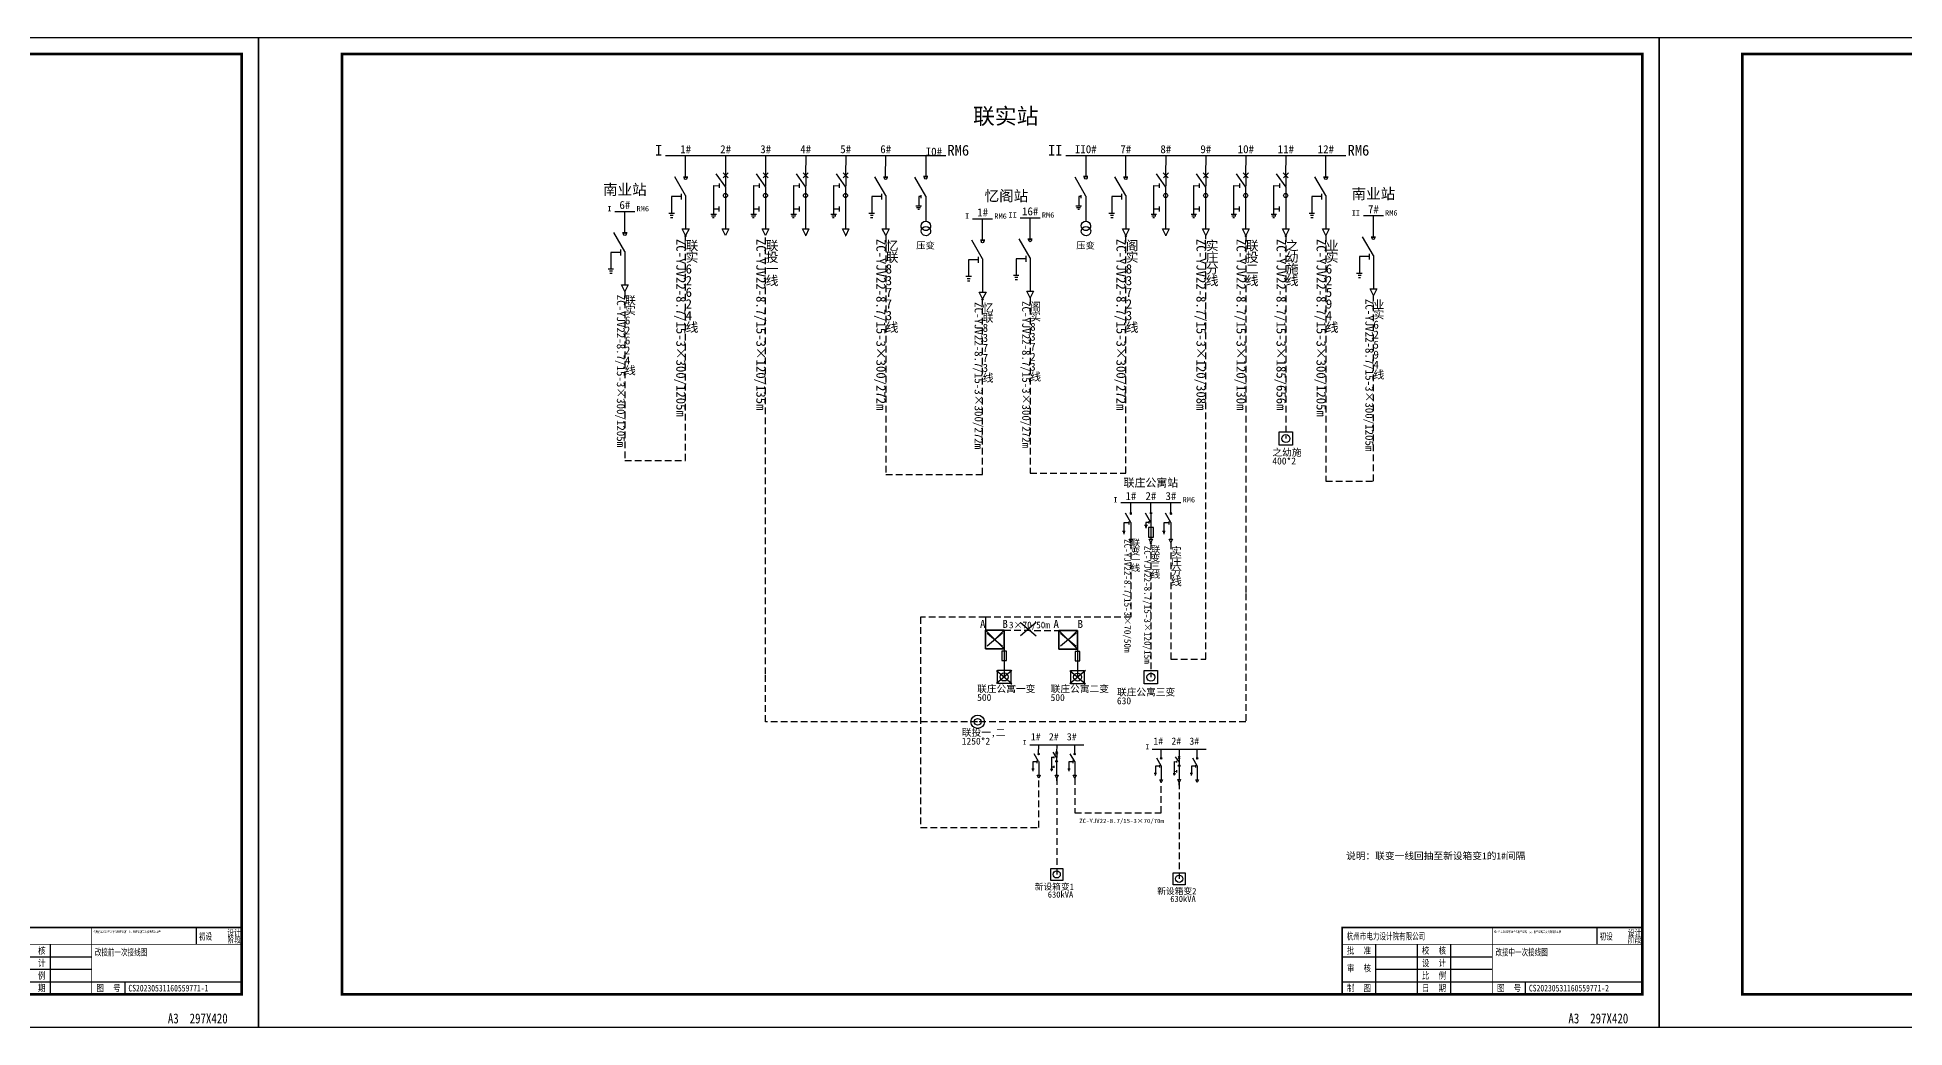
# Model space of a CAD drawing. Extents: x 1225 to 6895, y 909 to 1228.
# Drawn here: x 1999 to 2559, y 931 to 1228 of the extents above; entities that cross this region are included whole.
import ezdxf
from ezdxf.enums import TextEntityAlignment as Align

# ---------------------------------------------------------------- set-up
doc = ezdxf.new("R2010")
doc.units = 0
doc.linetypes.add('CUSTOM001', pattern=[3, 2, -1])
doc.layers.get('0').update_dxf_attribs({"linetype": 'CONTINUOUS'})
for name, color, linetype in [('19', 19, 'CONTINUOUS'), ('255', 255, 'CONTINUOUS'), ('7', 7, 'CONTINUOUS'), ('_____1', 7, 'CONTINUOUS'), ('GESOFTDRAWFRAMETITLELAYER', 3, 'CONTINUOUS'), ('OUT-TITLE', 2, 'CONTINUOUS'), ('PUB_TITLE', 252, 'CONTINUOUS')]:
    doc.layers.add(name, color=color, linetype=linetype)
doc.styles.add('___1', font='simfang.ttf', dxfattribs={"width": 0.8})
doc.styles.get("Standard").update_dxf_attribs({"font": ''})
doc.styles.get('STANDARD').set_extended_font_data('SimSun')

# ---------------------------------------------------------------- blocks, each defined once
blk = doc.blocks.new('A3-420X297_____DWG')
at = {"layer": 'OUT-TITLE', "color": 5}
blk.add_lwpolyline([(0, 0), (0, 297), (420, 297), (420, 0)], close=True, dxfattribs=at)
at = {"layer": 'PUB_TITLE', "color": 4, "const_width": 0.8}
blk.add_lwpolyline([(25, 10), (25, 292), (415, 292), (415, 10)], close=True, dxfattribs=at)
at = {"layer": '_____1', "color": 1, "style": '___1', "width": 0.8}
blk.add_text('A3  297X420', height=3, dxfattribs=at).set_placement((392.82, 1.27))
blk = doc.blocks.new('____')
at = {"layer": 'GESOFTDRAWFRAMETITLELAYER', "color": 4}
for p, q in [((76.34, 20), (76.34, 15)), ((90, 0), (90, 20)), ((0, 11.25), (45, 11.25)), ((10, 15), (10, 0)), ((22.5, 15), (22.5, 0)), ((32.5, 15), (32.5, 0)), ((10, 7.5), (45, 7.5)), ((0, 3.75), (90, 3.75)), ((0, 0), (90, 0)), ((55, 0), (55, 3.75))]:
    blk.add_line(p, q, dxfattribs=at)
at = {"layer": 'GESOFTDRAWFRAMETITLELAYER', "const_width": 0.5}
blk.add_lwpolyline([(0, 0), (0, 20), (90, 20)], dxfattribs=at)
at = {"layer": 'GESOFTDRAWFRAMETITLELAYER', "color": 4, "const_width": 0.2}
for points in [[(45, 20), (45, 0)], [(0, 15), (90, 15)]]:
    blk.add_lwpolyline(points, dxfattribs=at)
at = {"width": 0.7, "flags": 1}
for tag, p in [('设计单位', (1.36, 16.41)), ('设计阶段', (77.18, 16.35)), ('比例', (33, 4.6)), ('日期', (33, 0.85)), ('图号', (55.99, 0.85))]:
    blk.add_attdef(tag, p, '', height=2, dxfattribs=at)
for tag, p in [('工程名称_001', (45.47, 19.23)), ('图纸名称_001', (46.15, 13.98))]:
    blk.add_attdef(tag, text='', height=2, dxfattribs=at).set_placement(p, align=Align.TOP_LEFT)
at = {"flags": 1}
for tag, p in [('审批', (11.15, 11.92)), ('校核', (33.11, 11.91)), ('审核', (11.08, 8.1))]:
    blk.add_attdef(tag, p, '', height=2.5, dxfattribs=at)
at = {"layer": 'GESOFTDRAWFRAMETITLELAYER', "color": 3, "width": 0.8}
for s, height, oblique, p in [('设计', 1.8, 1, (87.65, 18.49)), ('阶段', 1.8, 1, (87.69, 16.34)), ('批', 2, 0.8, (2.5, 13.12)), ('准', 2, 0.8, (7.5, 13.12)), ('校', 2, 0.8, (25, 13.12)), ('核', 2, 1, (30, 13.12)), ('审', 2, 0.8, (2.5, 7.85)), ('核', 2, 0.8, (7.5, 7.85)), ('设', 2, 0.8, (25, 9.38)), ('比', 2, 0.8, (25, 5.62)), ('例', 2, 0.8, (30, 5.62)), ('计', 2, 0.8, (30, 9.38)), ('制', 2, 0.8, (2.5, 1.88)), ('图', 2, 0.8, (7.5, 1.88)), ('日', 2, 0.8, (25, 1.88)), ('期', 2, 0.8, (30, 1.88)), ('图', 2, 1, (47.5, 1.88)), ('号', 2, 1, (52.5, 1.88))]:
    blk.add_text(s, height=height, dxfattribs=dict(at, oblique=oblique)).set_placement(p, align=Align.MIDDLE_CENTER)
blk = doc.blocks.new('69C2255E750D4A65B717BA2928')
for name, p in [('A3-420X297_____DWG', (0, -297)), ('____', (325, -287))]:
    blk.add_blockref(name, p)
at = {"width": 0.7}
for tag, p in [('设计单位', (326.36, -270.59)), ('设计阶段', (402.18, -270.65)), ('比例', (358, -282.4)), ('日期', (358, -286.15)), ('图号', (380.99, -286.15))]:
    blk.add_attdef(tag, p, '', height=2, dxfattribs=at)
for tag, p in [('工程名称_001', (370.47, -267.77)), ('图纸名称_001', (371.15, -273.02))]:
    blk.add_attdef(tag, text='', height=2, dxfattribs=at).set_placement(p, align=Align.TOP_LEFT)
for tag, p in [('审批', (336.15, -275.08)), ('校核', (358.11, -275.09)), ('审核', (336.08, -278.9))]:
    blk.add_attdef(tag, p, '', height=2.5)
blk = doc.blocks.new('146A2A87318F4CE1AAF3E16B24')
for name, p in [('A3-420X297_____DWG', (0, -297)), ('____', (325, -287))]:
    blk.add_blockref(name, p)
at = {"width": 0.7}
for tag, p in [('设计单位', (326.36, -270.59)), ('设计阶段', (402.18, -270.65)), ('比例', (358, -282.4)), ('日期', (358, -286.15)), ('图号', (380.99, -286.15))]:
    blk.add_attdef(tag, p, '', height=2, dxfattribs=at)
for tag, p in [('工程名称_001', (370.47, -267.77)), ('图纸名称_001', (371.15, -273.02))]:
    blk.add_attdef(tag, text='', height=2, dxfattribs=at).set_placement(p, align=Align.TOP_LEFT)
for tag, p in [('审批', (336.15, -275.08)), ('校核', (358.11, -275.09)), ('审核', (336.08, -278.9))]:
    blk.add_attdef(tag, p, '', height=2.5)
blk = doc.blocks.new('EE53AD81A6FA4DA8932F9A3039')
for name, p in [('A3-420X297_____DWG', (0, -297)), ('____', (325, -287))]:
    blk.add_blockref(name, p)
at = {"width": 0.7}
for tag, p in [('设计单位', (326.36, -270.59)), ('设计阶段', (402.18, -270.65)), ('比例', (358, -282.4)), ('日期', (358, -286.15)), ('图号', (380.99, -286.15))]:
    blk.add_attdef(tag, p, '', height=2, dxfattribs=at)
for tag, p in [('工程名称_001', (370.47, -267.77)), ('图纸名称_001', (371.15, -273.02))]:
    blk.add_attdef(tag, text='', height=2, dxfattribs=at).set_placement(p, align=Align.TOP_LEFT)
for tag, p in [('审批', (336.15, -275.08)), ('校核', (358.11, -275.09)), ('审核', (336.08, -278.9))]:
    blk.add_attdef(tag, p, '', height=2.5)
blk = doc.blocks.new('XTT_HV_SWITCH_CABINET_L_30')
at = {"color": 0, "linetype": 'BYBLOCK'}
for p, q in [((0, 6000), (-33, 3049)), ((-1448, 3288), (-29, 1288)), ((0, 3000), (0, 1403)), ((-1842, 1497), (-990, 1475)), ((-1842, 1497), (-1842, -2792)), ((-29, 1288), (-29, -5000)), ((-2222, -2792), (-1382, -2792)), ((-1852, -1995), (-1000, -2000)), ((-1000, -1626), (-1000, -2365)), ((-1957, -3264), (-1717, -3264))]:
    blk.add_line(p, q, dxfattribs=at)
for points in [[(-388, 3404), (-33, 3049), (364, 2653)], [(-370, 2668), (-11, 3027), (383, 3421)], [(-977, 1826), (-977, 1485), (-977, 1156)], [(-2102, -3032), (-1582, -3032), (-1502, -3032), (-1582, -3032)]]:
    blk.add_lwpolyline(points, dxfattribs=at)
blk.add_lwpolyline([(-500, -5000), (487, -5000), (0, -6000), (-500, -5000)], close=True, dxfattribs=at)
blk.add_circle((-32, 12), 310, dxfattribs=at)
blk = doc.blocks.new('XTT_HV_CABLE_JOINT_LOCATIO')
at = {"color": 0, "linetype": 'BYBLOCK'}
blk.add_lwpolyline([(0, 2400), (-2560, -2600), (2920, -2600), (0, 2400)], close=True, dxfattribs=at)
blk = doc.blocks.new('XTT_HV_SWITCH_CABINET_L_26')
at = {"color": 0, "linetype": 'BYBLOCK'}
for p, q in [((-9, 2780), (0, 6000)), ((-6, -5), (-1636, 2808)), ((-653, 289), (-653, -600)), ((0, 0), (0, -5000)), ((-2528, -2622), (-1688, -2616)), ((-2302, -2931), (-1859, -2931)), ((-2256, -3281), (-1919, -3281))]:
    blk.add_line(p, q, dxfattribs=at)
for points in [[(-336, 2781), (318, 2779), (-336, 2781)], [(-507, -5000), (509, -5000), (0, -6000), (-507, -5000)]]:
    blk.add_lwpolyline(points, close=True, dxfattribs=at)
blk.add_lwpolyline([(-653, -156), (-2105, -155), (-2105, -2520)], dxfattribs=at)
at = {"color": 0}
blk.add_circle((-9, 2590), 189, dxfattribs=at)
blk = doc.blocks.new('XTT_HV_SWITCH_CABINET_L_16')
at = {"color": 0, "linetype": 'BYBLOCK'}
for p, q in [((-9, 2780), (0, 6000)), ((-6, -5), (-1636, 2808)), ((-653, 289), (-653, -600)), ((0, 0), (0, -5000)), ((-2528, -2622), (-1688, -2616)), ((-2302, -2931), (-1859, -2931)), ((-2256, -3281), (-1919, -3281))]:
    blk.add_line(p, q, dxfattribs=at)
for points in [[(-336, 2781), (318, 2779), (-336, 2781)], [(-507, -5000), (509, -5000), (0, -6000), (-507, -5000)]]:
    blk.add_lwpolyline(points, close=True, dxfattribs=at)
blk.add_lwpolyline([(-653, -156), (-2105, -155), (-2105, -2520)], dxfattribs=at)
at = {"color": 0}
blk.add_circle((-9, 2590), 189, dxfattribs=at)
blk = doc.blocks.new('XTT_HV_SWITCH_CABINET_L_23')
at = {"color": 0, "linetype": 'BYBLOCK'}
for p, q in [((-9, 2780), (0, 6000)), ((-6, -5), (-1636, 2808)), ((-618, 380), (-618, -324)), ((0, 2817), (0, 0)), ((0, 0), (0, -5000)), ((-1884, -778), (-1043, -778)), ((-1693, -1199), (-1232, -1199)), ((-1597, -1524), (-1310, -1524))]:
    blk.add_line(p, q, dxfattribs=at)
blk.add_lwpolyline([(-677, 0), (-1476, 0), (-1476, -778)], dxfattribs=at)
for points in [[(-312, 2801), (342, 2806), (-312, 2801)], [(-711, -1561), (-711, -4438), (728, -4438), (728, -1561), (-711, -1561)], [(-507, -5000), (509, -5000), (0, -6000), (-507, -5000)]]:
    blk.add_lwpolyline(points, close=True, dxfattribs=at)
blk = doc.blocks.new('XTT_TRANS_SET_LOCATION_17')
at = {"color": 0, "linetype": 'BYBLOCK'}
for radius in [100000, 50000]:
    blk.add_circle((0, 0), radius, dxfattribs=at)
blk = doc.blocks.new('XTT_HV_CABLE_JOINT_LOCATI0')
at = {"color": 0, "linetype": 'BYBLOCK'}
blk.add_lwpolyline([(-200000, 0), (200000, 0), (0, -300000), (-200000, 0)], close=True, dxfattribs=at)
blk = doc.blocks.new('XTT_SWITCH_QUAD_PIN_LOCATI')
at = {"color": 0, "linetype": 'BYBLOCK'}
for p, q in [((-400000, 400000), (400000, -400000)), ((0, 0), (400000, 400000)), ((400000, -400000), (400000, -1100000))]:
    blk.add_line(p, q, dxfattribs=at)
for points in [[(-400000, 400000), (400000, 400000), (400000, -400000), (-400000, -400000), (-400000, 400000)], [(-400000, 400000), (-400000, -400000), (400000, -400000), (400000, 400000), (-400000, 400000)], [(500000, -500000), (400000, -500000), (300000, -500000), (300000, -900000), (500000, -900000), (500000, -500000)]]:
    blk.add_lwpolyline(points, close=True, dxfattribs=at)
blk = doc.blocks.new('XTT_SWITCH_QUAD_P_P2_LOCAT')
at = {"color": 0, "linetype": 'BYBLOCK'}
blk.add_lwpolyline([(0, 1000), (1000, 0), (0, -1000), (-1000, 0), (0, 1000)], close=True, dxfattribs=at)
blk = doc.blocks.new('XTT_TRANS_SET_LOCATION_16')
at = {"color": 0, "linetype": 'BYBLOCK'}
blk.add_lwpolyline([(-100000, 100000), (100000, 100000), (100000, -100000), (-100000, -100000), (-100000, 100000)], close=True, dxfattribs=at)
blk.add_circle((0, 0), 60000, dxfattribs=at)
blk = doc.blocks.new('XTT_SWITCH_QUAD_P_P1_LOCAT')
at = {"color": 0, "linetype": 'BYBLOCK'}
blk.add_lwpolyline([(0, 1000), (1000, 0), (0, -1000), (-1000, 0), (0, 1000)], close=True, dxfattribs=at)
blk = doc.blocks.new('XTT_HV_CABLE_JOINT_LOCATI1')
at = {"color": 0, "linetype": 'BYBLOCK'}
blk.add_lwpolyline([(-200000, 0), (200000, 0), (0, -300000), (-200000, 0)], close=True, dxfattribs=at)
blk = doc.blocks.new('XTT_TRANS_SET_LOCATION_15')
at = {"color": 0, "linetype": 'BYBLOCK'}
blk.add_lwpolyline([(-100000, 100000), (100000, 100000), (100000, -100000), (-100000, -100000), (-100000, 100000)], close=True, dxfattribs=at)
blk.add_circle((0, 0), 60000, dxfattribs=at)
blk = doc.blocks.new('XTT_HV_SWITCH_CABINET_L_15')
at = {"color": 0, "linetype": 'BYBLOCK'}
for p, q in [((0, 6000), (0, 2857)), ((-3, -75), (-1616, 2748)), ((-696, -375), (-697, 65)), ((-1494, -1537), (-654, -1535)), ((-1173, -2016), (-933, -2016)), ((-2, -61), (5, -3861))]:
    blk.add_line(p, q, dxfattribs=at)
blk.add_lwpolyline([(-327, 2859), (327, 2857), (-327, 2859)], close=True, dxfattribs=at)
for points in [[(-1374, -1776), (-854, -1775), (-774, -1775), (-854, -1775)], [(-697, -135), (-1057, -136), (-1054, -1458)]]:
    blk.add_lwpolyline(points, dxfattribs=at)
for points in [[(714, -4533, -1), (-686, -4552, -1), (714, -4533)], [(732, -5308, -1), (-668, -5327, -1), (732, -5308)]]:
    blk.add_lwpolyline(points, format="xyb", close=True, dxfattribs=at)
at = {"color": 0}
blk.add_circle((0, 2668), 189, dxfattribs=at)
at = {"color": 0, "linetype": 'BYBLOCK'}
blk.add_text('压变', height=1000, dxfattribs=at).set_placement((-1432, -7970))

msp = doc.modelspace()

# ---------------------------------------------------------------- linework, layer by layer
at = {"color": 1}
for p, q in [((2283.56, 1048.882), (2288.232, 1044.907)), ((2288.232, 1048.882), (2283.56, 1044.907)), ((2293.586, 1052.01), (2298.258, 1048.035)), ((2298.258, 1052.01), (2293.586, 1048.035)), ((2305.592, 1048.862), (2310.264, 1044.887)), ((2310.264, 1048.862), (2305.592, 1044.887)), ((2286.36, 1037.682), (2291.032, 1033.707)), ((2291.032, 1037.682), (2286.36, 1033.707)), ((2308.392, 1037.662), (2313.064, 1033.687)), ((2313.064, 1037.662), (2308.392, 1033.687))]:
    msp.add_line(p, q, dxfattribs=at)
msp.add_lwpolyline([(2283.096, 1053.597), (2283.096, 1049.695)])
at = {"layer": '7', "color": 0, "linetype": 'CUSTOM001'}
msp.add_line((2288.696, 1049.695), (2305.128, 1049.675), dxfattribs=at)
at = {"layer": '7', "color": 0}
for p, q in [((2288.696, 1044.095), (2288.696, 1035.695)), ((2310.728, 1044.075), (2310.728, 1035.675))]:
    msp.add_line(p, q, dxfattribs=at)
for points in [[(2187.183, 1192.065), (2193.183, 1192.065), (2193.183, 1192.065), (2205.183, 1192.065), (2205.183, 1192.065), (2217.183, 1192.065), (2217.183, 1192.065), (2229.183, 1192.065), (2229.183, 1192.065), (2241.183, 1192.065), (2241.183, 1192.065), (2253.183, 1192.065), (2253.183, 1192.065), (2265.183, 1192.065), (2265.183, 1192.065), (2271.183, 1192.065)], [(2307.183, 1192.065), (2313.183, 1192.065), (2313.183, 1192.065), (2325.183, 1192.065), (2325.183, 1192.065), (2337.183, 1192.065), (2337.183, 1192.065), (2349.183, 1192.065), (2349.183, 1192.065), (2361.183, 1192.065), (2361.183, 1192.065), (2373.183, 1192.065), (2373.183, 1192.065), (2385.183, 1192.065), (2385.183, 1192.065), (2391.183, 1192.065)], [(2171.964, 1175.332), (2174.964, 1175.332), (2174.964, 1175.332), (2177.964, 1175.332)], [(2279.248, 1173.105), (2282.248, 1173.105), (2282.248, 1173.105), (2285.248, 1173.105)], [(2293.512, 1173.437), (2296.512, 1173.437), (2296.512, 1173.437), (2299.512, 1173.437)], [(2396.433, 1174.065), (2399.433, 1174.065), (2399.433, 1174.065), (2402.433, 1174.065)], [(2323.713, 1088.037), (2326.713, 1088.037), (2326.713, 1088.037), (2332.713, 1088.037), (2332.713, 1088.037), (2338.713, 1088.037), (2338.713, 1088.037), (2341.713, 1088.037)]]:
    msp.add_lwpolyline(points, dxfattribs=at)
at = {"layer": '7', "color": 0, "linetype": 'CUSTOM001'}
for points in [[(2174.964, 1151.332), (2174.964, 1151.322), (2174.964, 1151.322), (2174.964, 1100.598), (2193.183, 1100.598), (2193.183, 1168.055), (2193.183, 1168.055), (2193.183, 1168.065)], [(2280.759, 1022.251), (2217.183, 1022.251), (2217.183, 1036.543), (2217.183, 1168.055), (2217.183, 1168.055), (2217.183, 1168.065)], [(2253.183, 1168.065), (2253.183, 1168.055), (2253.183, 1168.055), (2253.183, 1096.408), (2282.248, 1096.408), (2282.248, 1149.095), (2282.248, 1149.095), (2282.248, 1149.105)], [(2361.183, 1168.065), (2361.183, 1168.055), (2361.183, 1168.055), (2361.183, 1060.684), (2361.183, 1036.543), (2361.183, 1022.251), (2280.759, 1022.251)], [(2296.512, 1149.437), (2296.512, 1149.427), (2296.512, 1149.427), (2296.512, 1096.841), (2325.183, 1096.841), (2325.183, 1168.055), (2325.183, 1168.055), (2325.183, 1168.065)], [(2338.713, 1076.037), (2338.713, 1076.027), (2338.713, 1076.027), (2338.713, 1041.037), (2349.183, 1041.037), (2349.183, 1168.055), (2349.183, 1168.055), (2349.183, 1168.065)], [(2373.183, 1168.065), (2373.183, 1168.055), (2373.183, 1168.055), (2373.183, 1107.182)], [(2385.183, 1168.065), (2385.183, 1168.055), (2385.183, 1168.055), (2385.183, 1094.372), (2399.433, 1094.372), (2399.433, 1150.055), (2399.433, 1150.055), (2399.433, 1150.065)], [(2326.713, 1076.037), (2326.713, 1076.027), (2326.713, 1076.027), (2326.713, 1053.597), (2283.096, 1053.597), (2283.096, 1053.597)], [(2332.713, 1076.037), (2332.713, 1076.027), (2332.713, 1076.027), (2332.713, 1035.638)]]:
    msp.add_lwpolyline(points, dxfattribs=at)
at = {"layer": '7', "color": 6, "linetype": 'CUSTOM001'}
msp.add_lwpolyline([(2283.096, 1053.597), (2263.599, 1053.597), (2263.599, 990.603), (2299.056, 990.603), (2299.056, 990.603), (2299.056, 1005.383)], dxfattribs=at)
at = {"layer": '7', "color": 1}
for points in [[(2296.356, 1015.346), (2299.056, 1015.346), (2299.056, 1015.346), (2304.456, 1015.346), (2304.456, 1015.346), (2309.856, 1015.346), (2309.856, 1015.346), (2312.556, 1015.346)], [(2333.099, 1014.031), (2335.799, 1014.031), (2335.799, 1014.031), (2341.199, 1014.031), (2341.199, 1014.031), (2346.599, 1014.031), (2346.599, 1014.031), (2349.299, 1014.031)]]:
    msp.add_lwpolyline(points, dxfattribs=at)
at = {"layer": '7', "color": 1, "linetype": 'CUSTOM001'}
for points in [[(2304.456, 1004.546), (2304.456, 1005.383), (2304.456, 1005.383), (2304.456, 976.493)], [(2309.856, 1005.383), (2309.856, 994.97), (2335.799, 994.97), (2335.799, 994.97), (2335.799, 1004.068)], [(2341.199, 1003.231), (2341.199, 1004.068), (2341.199, 1004.068), (2341.199, 975.178)]]:
    msp.add_lwpolyline(points, dxfattribs=at)

# ---------------------------------------------------------------- block references
ref = msp.add_blockref('69C2255E750D4A65B717BA2928', (1645.084, 1227.526))
ref.add_attrib('图纸名称_001', '改接前一次接线图', (2016.027, 952.147), dxfattribs={"height": 2, "width": 0.7})
ref.add_attrib('图号', 'CS20230531160559771-1', (2026.074, 941.377), dxfattribs={"height": 2, "width": 0.7})
ref.add_attrib('设计单位', '杭州市电力设计院有限公司', (1971.447, 956.94), dxfattribs={"height": 2, "width": 0.7})
ref.add_attrib('设计阶段', '初设', (2047.267, 956.876), dxfattribs={"height": 2, "width": 0.7})
ref.add_attrib('工程名称_001', '杭州滨江2023年10千伏联庄公寓一变、联庄公寓二变设备改造工程', (2015.52, 958.929), dxfattribs={"height": 0.7, "width": 0.7})
ref = msp.add_blockref('146A2A87318F4CE1AAF3E16B24', (2065.084, 1227.526))
ref.add_attrib('图纸名称_001', '改接中一次接线图', (2436.027, 952.147), dxfattribs={"height": 2, "width": 0.7})
ref.add_attrib('图号', 'CS20230531160559771-2', (2446.074, 941.377), dxfattribs={"height": 2, "width": 0.7})
ref.add_attrib('设计单位', '杭州市电力设计院有限公司', (2391.447, 956.94), dxfattribs={"height": 2, "width": 0.7})
ref.add_attrib('设计阶段', '初设', (2467.267, 956.876), dxfattribs={"height": 2, "width": 0.7})
ref.add_attrib('工程名称_001', '杭州滨江2023年10千伏联庄公寓一变、联庄公寓二变设备改造工程', (2435.52, 958.929), dxfattribs={"height": 0.7, "width": 0.7})
ref = msp.add_blockref('EE53AD81A6FA4DA8932F9A3039', (2485.084, 1227.526))
ref.add_attrib('图纸名称_001', '改接后一次接线图', (2856.027, 952.147), dxfattribs={"height": 2, "width": 0.7})
ref.add_attrib('图号', 'CS20230531160559771-3', (2866.074, 941.377), dxfattribs={"height": 2, "width": 0.7})
ref.add_attrib('设计单位', '杭州市电力设计院有限公司', (2811.447, 956.94), dxfattribs={"height": 2, "width": 0.7})
ref.add_attrib('设计阶段', '初设', (2887.267, 956.876), dxfattribs={"height": 2, "width": 0.7})
ref.add_attrib('工程名称_001', '杭州滨江2023年10千伏联庄公寓一变、联庄公寓二变设备改造工程', (2855.52, 958.929), dxfattribs={"height": 0.7, "width": 0.7})
at = {"layer": '255', "color": 0}
for name, p, xscale, yscale in [('XTT_HV_SWITCH_CABINET_L_16', (2193.183, 1180.065), 0.002, 0.002), ('XTT_HV_SWITCH_CABINET_L_16', (2253.183, 1180.065), 0.002, 0.002), ('XTT_HV_SWITCH_CABINET_L_15', (2265.183, 1180.065), 0.002, 0.002), ('XTT_HV_SWITCH_CABINET_L_15', (2313.183, 1180.065), 0.002, 0.002), ('XTT_HV_SWITCH_CABINET_L_16', (2325.183, 1180.065), 0.002, 0.002), ('XTT_HV_SWITCH_CABINET_L_16', (2385.183, 1180.065), 0.002, 0.002), ('XTT_HV_SWITCH_CABINET_L_16', (2174.964, 1163.332), 0.002, 0.002), ('XTT_HV_SWITCH_CABINET_L_16', (2282.248, 1161.105), 0.002, 0.002), ('XTT_HV_SWITCH_CABINET_L_16', (2296.512, 1161.437), 0.002, 0.002), ('XTT_HV_SWITCH_CABINET_L_16', (2399.433, 1162.065), 0.002, 0.002), ('XTT_HV_SWITCH_CABINET_L_26', (2326.713, 1082.037), 0.001, 0.001), ('XTT_HV_SWITCH_CABINET_L_23', (2332.713, 1082.037), 0.001, 0.001), ('XTT_HV_SWITCH_CABINET_L_26', (2338.713, 1082.037), 0.001, 0.001)]:
    msp.add_blockref(name, p, dxfattribs=dict(at, xscale=xscale, yscale=yscale))
at = {"layer": '255', "color": 1, "xscale": 0.0008302694417296, "yscale": 0.0008302694417296, "zscale": 0.8302694400000002}
for p in [(2299.056, 1010.365), (2309.856, 1010.365), (2335.799, 1009.05), (2346.599, 1009.05)]:
    msp.add_blockref('XTT_HV_SWITCH_CABINET_L_26', p, dxfattribs=at)
at = {"layer": '7', "color": 0}
for name, p, xscale, yscale in [('XTT_HV_SWITCH_CABINET_L_30', (2205.183, 1180.065), 0.002, 0.002), ('XTT_HV_SWITCH_CABINET_L_30', (2217.183, 1180.065), 0.002, 0.002), ('XTT_HV_SWITCH_CABINET_L_30', (2229.183, 1180.065), 0.002, 0.002), ('XTT_HV_SWITCH_CABINET_L_30', (2241.183, 1180.065), 0.002, 0.002), ('XTT_HV_SWITCH_CABINET_L_30', (2337.183, 1180.065), 0.002, 0.002), ('XTT_HV_SWITCH_CABINET_L_30', (2349.183, 1180.065), 0.002, 0.002), ('XTT_HV_SWITCH_CABINET_L_30', (2361.183, 1180.065), 0.002, 0.002), ('XTT_HV_SWITCH_CABINET_L_30', (2373.183, 1180.065), 0.002, 0.002), ('XTT_HV_CABLE_JOINT_LOCATI0', (2193.183, 1168.055), 1e-06, 1e-06), ('XTT_HV_CABLE_JOINT_LOCATIO', (2241.183, 1168.055), 1e-05, 1e-05), ('XTT_HV_CABLE_JOINT_LOCATI0', (2325.183, 1168.055), 1e-06, 1e-06), ('XTT_HV_CABLE_JOINT_LOCATIO', (2337.183, 1168.055), 1e-05, 1e-05), ('XTT_HV_CABLE_JOINT_LOCATI0', (2361.183, 1168.055), 1e-06, 1e-06), ('XTT_HV_CABLE_JOINT_LOCATI0', (2373.183, 1168.055), 1e-06, 1e-06), ('XTT_HV_CABLE_JOINT_LOCATI0', (2282.248, 1149.095), 1e-06, 1e-06), ('XTT_TRANS_SET_LOCATION_15', (2373.183, 1107.182), 2e-05, 2e-05), ('XTT_HV_CABLE_JOINT_LOCATI1', (2332.713, 1076.027), 1e-06, 1e-06), ('XTT_SWITCH_QUAD_PIN_LOCATI', (2285.896, 1046.895), 7e-06, 7e-06), ('XTT_SWITCH_QUAD_P_P2_LOCAT', (2288.696, 1049.695), 1e-06, 1e-06), ('XTT_SWITCH_QUAD_P_P1_LOCAT', (2305.128, 1049.675), 1e-06, 1e-06), ('XTT_SWITCH_QUAD_PIN_LOCATI', (2307.928, 1046.875), 7e-06, 7e-06), ('XTT_SWITCH_QUAD_P_P2_LOCAT', (2310.728, 1049.675), 1e-06, 1e-06), ('XTT_TRANS_SET_LOCATION_16', (2288.696, 1035.695), 2e-05, 2e-05), ('XTT_TRANS_SET_LOCATION_16', (2310.728, 1035.675), 2e-05, 2e-05), ('XTT_TRANS_SET_LOCATION_16', (2332.713, 1035.638), 2e-05, 2e-05), ('XTT_TRANS_SET_LOCATION_17', (2280.759, 1022.251), 2e-05, 2e-05)]:
    msp.add_blockref(name, p, dxfattribs=dict(at, xscale=xscale, yscale=yscale))
at = {"layer": '7', "color": 0, "xscale": 1e-05, "yscale": 1e-05, "rotation": 269.999997}
msp.add_blockref('XTT_HV_CABLE_JOINT_LOCATIO', (2229.183, 1168.055), dxfattribs=at)
at = {"layer": '7', "color": 1}
for name, p, xscale, yscale, zscale in [('XTT_HV_SWITCH_CABINET_L_30', (2304.456, 1010.373), 0.0008316, 0.0008316, 0.4158000000000002), ('XTT_HV_SWITCH_CABINET_L_30', (2341.199, 1009.058), 0.0008316, 0.0008316, 0.4158000000000002), ('XTT_TRANS_SET_LOCATION_16', (2304.456, 976.493), 1.8e-05, 1.8e-05, 0.9), ('XTT_TRANS_SET_LOCATION_16', (2341.199, 975.178), 1.8e-05, 1.8e-05, 0.9)]:
    msp.add_blockref(name, p, dxfattribs=dict(at, xscale=xscale, yscale=yscale, zscale=zscale))

# ---------------------------------------------------------------- texts
at = {"layer": '19', "color": 0}
for s, height, p in [('联实站', 4.8, (2289.183, 1200.065)), ('1#', 2.4, (2193.183, 1192.065)), ('2#', 2.4, (2205.183, 1192.065)), ('3#', 2.4, (2217.183, 1192.065)), ('4#', 2.4, (2229.183, 1192.065)), ('5#', 2.4, (2241.183, 1192.065)), ('6#', 2.4, (2253.183, 1192.065)), ('II0#', 2.4, (2313.183, 1192.065)), ('7#', 2.4, (2325.183, 1192.065)), ('8#', 2.4, (2337.183, 1192.065)), ('9#', 2.4, (2349.183, 1192.065)), ('10#', 2.4, (2361.183, 1192.065)), ('11#', 2.4, (2373.183, 1192.065)), ('12#', 2.4, (2385.183, 1192.065)), ('南业站', 3.2, (2174.964, 1179.332)), ('忆阁站', 3.2, (2289.38, 1177.437)), ('南业站', 3.2, (2399.433, 1178.065)), ('6#', 2.4, (2174.964, 1175.332)), ('1#', 2.4, (2282.248, 1173.105)), ('16#', 2.4, (2296.512, 1173.437)), ('7#', 2.4, (2399.433, 1174.065)), ('联庄公寓站', 2.4, (2332.713, 1092.037)), ('联庄公寓站', 2.4, (2332.713, 1092.037)), ('联庄公寓站', 2.4, (2332.713, 1092.037)), ('联庄公寓站', 2.4, (2332.713, 1092.037)), ('联庄公寓站', 2.4, (2332.713, 1092.037)), ('1#', 2.4, (2326.713, 1088.037)), ('2#', 2.4, (2332.713, 1088.037)), ('3#', 2.4, (2338.713, 1088.037)), ('3×70/50m', 2, (2296.281, 1049.695))]:
    msp.add_text(s, height=height, dxfattribs=at).set_placement(p, align=Align.BOTTOM_CENTER)
msp.add_text('I0#', height=2.4, dxfattribs=at).set_placement((2265.183, 1192.065))
for s, height, p in [('ZC-YJV22-8.7/15-3×300/1205m', 2.8, (2193.183, 1167.065)), ('ZC-YJV22-8.7/15-3×120/135m', 2.8, (2217.183, 1167.065)), ('ZC-YJV22-8.7/15-3×300/272m', 2.8, (2253.183, 1167.065)), ('ZC-YJV22-8.7/15-3×300/272m', 2.8, (2325.183, 1167.065)), ('ZC-YJV22-8.7/15-3×120/308m', 2.8, (2349.183, 1167.065)), ('ZC-YJV22-8.7/15-3×120/130m', 2.8, (2361.183, 1167.065)), ('ZC-YJV22-8.7/15-3×185/656m', 2.8, (2373.183, 1167.065)), ('ZC-YJV22-8.7/15-3×300/1205m', 2.8, (2385.183, 1167.065)), ('ZC-YJV22-8.7/15-3×300/1205m', 2.4, (2174.964, 1150.332)), ('ZC-YJV22-8.7/15-3×300/272m', 2.4, (2282.248, 1148.105)), ('ZC-YJV22-8.7/15-3×300/272m', 2.4, (2296.512, 1148.437)), ('ZC-YJV22-8.7/15-3×300/1205m', 2.4, (2399.433, 1149.065)), ('ZC-YJV22-8.7/15-3×70/50m', 2, (2326.713, 1077.037)), ('ZC-YJV22-8.7/15-3×120/15m', 2, (2332.713, 1075.037))]:
    msp.add_text(s, height=height, rotation=270, dxfattribs=at).set_placement(p, align=Align.TOP_LEFT)
for s, height, p in [('联', 2.8, (2193.183, 1166.481)), ('联', 2.8, (2217.183, 1166.481)), ('忆', 2.8, (2253.183, 1166.481)), ('阁', 2.8, (2325.183, 1166.481)), ('实', 2.8, (2349.183, 1166.481)), ('联', 2.8, (2361.183, 1166.481)), ('之', 2.8, (2373.183, 1166.481)), ('业', 2.8, (2385.183, 1166.481)), ('6', 2.8, (2193.183, 1159.481)), ('实', 2.8, (2193.183, 1162.981)), ('投', 2.8, (2217.183, 1162.981)), ('联', 2.8, (2253.183, 1162.981)), ('8', 2.8, (2253.183, 1159.481)), ('8', 2.8, (2325.183, 1159.481)), ('实', 2.8, (2325.183, 1162.981)), ('庄', 2.8, (2349.183, 1162.981)), ('分', 2.8, (2349.183, 1159.481)), ('投', 2.8, (2361.183, 1162.981)), ('二', 2.8, (2361.183, 1159.481)), ('施', 2.8, (2373.183, 1159.481)), ('幼', 2.8, (2373.183, 1162.981)), ('6', 2.8, (2385.183, 1159.481)), ('实', 2.8, (2385.183, 1162.981)), ('2', 2.8, (2193.183, 1155.981)), ('一', 2.8, (2217.183, 1159.481)), ('线', 2.8, (2217.183, 1155.981)), ('3', 2.8, (2253.183, 1155.981)), ('3', 2.8, (2325.183, 1155.981)), ('线', 2.8, (2349.183, 1155.981)), ('线', 2.8, (2361.183, 1155.981)), ('线', 2.8, (2373.183, 1155.981)), ('2', 2.8, (2385.183, 1155.981)), ('联', 2.4, (2174.964, 1149.832)), ('2', 2.8, (2193.183, 1148.981)), ('6', 2.8, (2193.183, 1152.481)), ('7', 2.8, (2253.183, 1152.481)), ('7', 2.8, (2253.183, 1148.981)), ('忆', 2.4, (2282.248, 1147.605)), ('阁', 2.4, (2296.512, 1147.937)), ('2', 2.8, (2325.183, 1148.981)), ('7', 2.8, (2325.183, 1152.481)), ('5', 2.8, (2385.183, 1152.481)), ('9', 2.8, (2385.183, 1148.981)), ('业', 2.4, (2399.433, 1148.565)), ('6', 2.4, (2174.964, 1143.832)), ('实', 2.4, (2174.964, 1146.832)), ('4', 2.8, (2193.183, 1145.481)), ('线', 2.8, (2193.183, 1141.981)), ('3', 2.8, (2253.183, 1145.481)), ('线', 2.8, (2253.183, 1141.981)), ('联', 2.4, (2282.248, 1144.605)), ('实', 2.4, (2296.512, 1144.937)), ('3', 2.8, (2325.183, 1145.481)), ('线', 2.8, (2325.183, 1141.981)), ('4', 2.8, (2385.183, 1145.481)), ('线', 2.8, (2385.183, 1141.981)), ('6', 2.4, (2399.433, 1142.565)), ('实', 2.4, (2399.433, 1145.565)), ('2', 2.4, (2174.964, 1140.832)), ('6', 2.4, (2174.964, 1137.832)), ('3', 2.4, (2282.248, 1138.605)), ('8', 2.4, (2282.248, 1141.605)), ('3', 2.4, (2296.512, 1138.937)), ('8', 2.4, (2296.512, 1141.937)), ('2', 2.4, (2399.433, 1139.565)), ('4', 2.4, (2174.964, 1131.832)), ('2', 2.4, (2174.964, 1134.832)), ('7', 2.4, (2282.248, 1135.605)), ('7', 2.4, (2282.248, 1132.605)), ('2', 2.4, (2296.512, 1132.937)), ('7', 2.4, (2296.512, 1135.937)), ('5', 2.4, (2399.433, 1136.565)), ('9', 2.4, (2399.433, 1133.565)), ('线', 2.4, (2174.964, 1128.832)), ('3', 2.4, (2282.248, 1129.605)), ('线', 2.4, (2282.248, 1126.605)), ('3', 2.4, (2296.512, 1129.937)), ('线', 2.4, (2296.512, 1126.937)), ('4', 2.4, (2399.433, 1130.565)), ('线', 2.4, (2399.433, 1127.565)), ('之幼施', 2.08, (2369.138, 1104.102)), ('400*2', 2.08, (2369.138, 1101.502)), ('联', 2, (2326.713, 1076.898)), ('一', 2, (2326.713, 1071.898)), ('线', 2, (2326.713, 1069.398)), ('变', 2, (2326.713, 1074.398)), ('联', 2, (2332.713, 1074.898)), ('变', 2, (2332.713, 1072.398)), ('三', 2, (2332.713, 1069.898)), ('庄', 2.4, (2338.713, 1071.537)), ('实', 2.4, (2338.713, 1074.537)), ('线', 2, (2332.713, 1067.398)), ('分', 2.4, (2338.713, 1068.537)), ('线', 2.4, (2338.713, 1065.537)), ('500', 2.08, (2280.607, 1030.595)), ('联庄公寓一变', 2.08, (2280.607, 1033.195)), ('500', 2.08, (2302.639, 1030.575)), ('联庄公寓二变', 2.08, (2302.639, 1033.175)), ('联庄公寓三变', 2.08, (2322.525, 1032.196)), ('630', 2.08, (2322.525, 1029.596)), ('联投一,二', 2.08, (2276.006, 1020.081)), ('1250*2', 2.08, (2276.006, 1017.481))]:
    msp.add_text(s, height=height, dxfattribs=at).set_placement(p, align=Align.TOP_LEFT)
at = {"layer": '19', "color": 1}
msp.add_text('ZC-YJV22-8.7/15-3×70/70m', height=1.296, rotation=360, dxfattribs=at).set_placement((2311.246, 993.172), align=Align.TOP_LEFT)
msp.add_text('说明：联变一线回抽至新设箱变1的1#间隔', height=2.08, dxfattribs=at).set_placement((2391.23, 983.075), align=Align.TOP_LEFT)
at = {"layer": '7', "color": 0}
for s, height, p in [('I', 3.2, (2186.183, 1192.065)), ('II', 3.2, (2306.183, 1192.065)), ('I', 1.6, (2170.964, 1175.332)), ('I', 1.6, (2278.248, 1173.105)), ('II', 1.6, (2292.512, 1173.437)), ('II', 1.6, (2395.433, 1174.065)), ('I', 1.6, (2322.713, 1088.037))]:
    msp.add_text(s, height=height, dxfattribs=at).set_placement(p, align=Align.RIGHT)
for height, p in [(3.2, (2271.683, 1192.065)), (3.2, (2391.683, 1192.065)), (1.6, (2178.464, 1175.332)), (1.6, (2285.748, 1173.105)), (1.6, (2300.012, 1173.437)), (1.6, (2402.933, 1174.065)), (1.6, (2342.213, 1088.037))]:
    msp.add_text('RM6', height=height, dxfattribs=at).set_placement(p)
for p in [(2283.096, 1049.695), (2305.128, 1049.675)]:
    msp.add_text('A', height=2.4, dxfattribs=at).set_placement(p, align=Align.BOTTOM_RIGHT)
for p in [(2288.181, 1049.695), (2310.728, 1049.675)]:
    msp.add_text('B', height=2.4, dxfattribs=at).set_placement(p, align=Align.BOTTOM_LEFT)
at = {"layer": '7', "color": 1}
for p in [(2295.456, 1015.346), (2332.199, 1014.031)]:
    msp.add_text('I', height=1.44, dxfattribs=at).set_placement(p, align=Align.RIGHT)
for s, p in [('1#', (2298.178, 1016.036)), ('2#', (2303.578, 1016.036)), ('3#', (2308.978, 1016.036)), ('1#', (2334.922, 1014.721)), ('2#', (2340.322, 1014.721)), ('3#', (2345.722, 1014.721))]:
    msp.add_text(s, height=2.16, dxfattribs=at).set_placement(p, align=Align.BOTTOM_CENTER)
for s, p in [('新设箱变1', (2297.858, 973.728)), ('630kVA', (2301.775, 971.388)), ('新设箱变2', (2334.602, 972.413)), ('630kVA', (2338.518, 970.073))]:
    msp.add_text(s, height=1.872, dxfattribs=at).set_placement(p, align=Align.TOP_LEFT)

doc.saveas('drawing.dxf')
